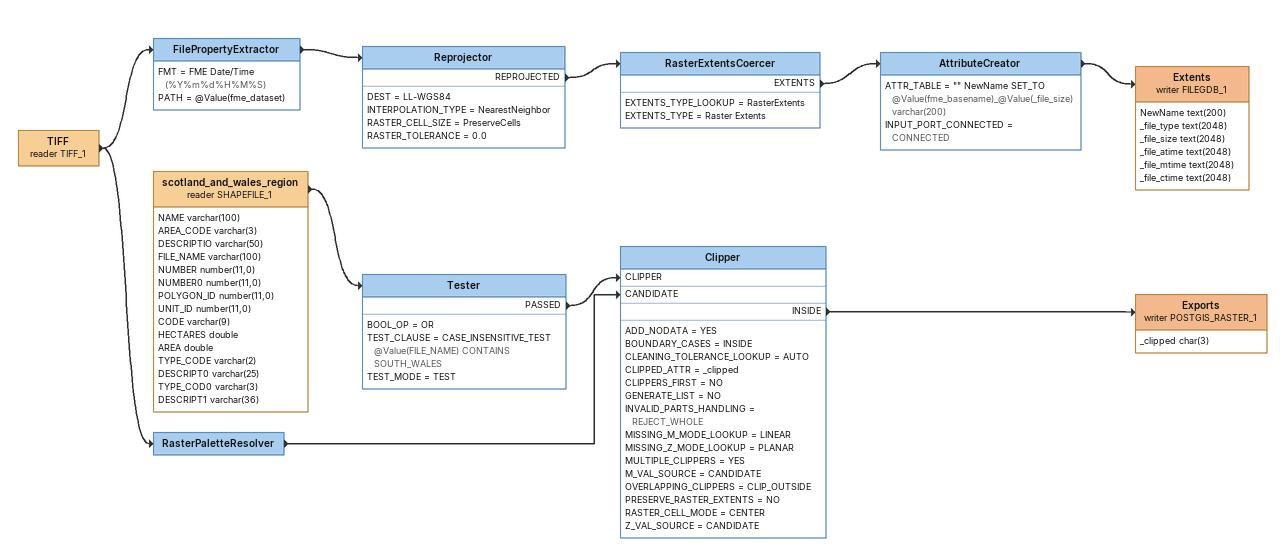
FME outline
TIFF (reader TIFF_1)
    -> FilePropertyExtractor
    -> RasterPaletteResolver
FilePropertyExtractor
    FMT = FME Date/Time (%Y%m%d%H%M%S)
    PATH = @Value(fme_dataset)
    -> Reprojector
Reprojector
    DEST = LL-WGS84
    INTERPOLATION_TYPE = NearestNeighbor
    RASTER_CELL_SIZE = PreserveCells
    RASTER_TOLERANCE = 0.0
    REPROJECTED -> RasterExtentsCoercer
RasterExtentsCoercer
    EXTENTS_TYPE_LOOKUP = RasterExtents
    EXTENTS_TYPE = Raster Extents
    EXTENTS -> AttributeCreator
AttributeCreator
    ATTR_TABLE = "" NewName SET_TO @Value(fme_basename)_@Value(_file_size) varchar(200)
    INPUT_PORT_CONNECTED = CONNECTED
    -> Extents (writer FILEGDB_1)
Extents (writer FILEGDB_1)
    attributes: NewName text(200), _file_type text(2048), _file_size text(2048), _file_atime text(2048), _file_mtime text(2048), _file_ctime text(2048)
RasterPaletteResolver
    -> Clipper [CANDIDATE]
scotland_and_wales_region (reader SHAPEFILE_1)
    attributes: NAME varchar(100), AREA_CODE varchar(3), DESCRIPTIO varchar(50), FILE_NAME varchar(100), NUMBER number(11,0), NUMBER0 number(11,0), POLYGON_ID number(11,0), UNIT_ID number(11,0), CODE varchar(9), HECTARES double, AREA double, TYPE_CODE varchar(2), DESCRIPT0 varchar(25), TYPE_COD0 varchar(3), DESCRIPT1 varchar(36)
    -> Tester
Tester
    BOOL_OP = OR
    TEST_CLAUSE = CASE_INSENSITIVE_TEST @Value(FILE_NAME) CONTAINS SOUTH_WALES
    TEST_MODE = TEST
    PASSED -> Clipper [CLIPPER]
Clipper
    ADD_NODATA = YES
    BOUNDARY_CASES = INSIDE
    CLEANING_TOLERANCE_LOOKUP = AUTO
    CLIPPED_ATTR = _clipped
    CLIPPERS_FIRST = NO
    GENERATE_LIST = NO
    INVALID_PARTS_HANDLING = REJECT_WHOLE
    MISSING_M_MODE_LOOKUP = LINEAR
    MISSING_Z_MODE_LOOKUP = PLANAR
    MULTIPLE_CLIPPERS = YES
    M_VAL_SOURCE = CANDIDATE
    OVERLAPPING_CLIPPERS = CLIP_OUTSIDE
    PRESERVE_RASTER_EXTENTS = NO
    RASTER_CELL_MODE = CENTER
    Z_VAL_SOURCE = CANDIDATE
    INSIDE -> Exports (writer POSTGIS_RASTER_1)
Exports (writer POSTGIS_RASTER_1)
    attributes: _clipped char(3)
